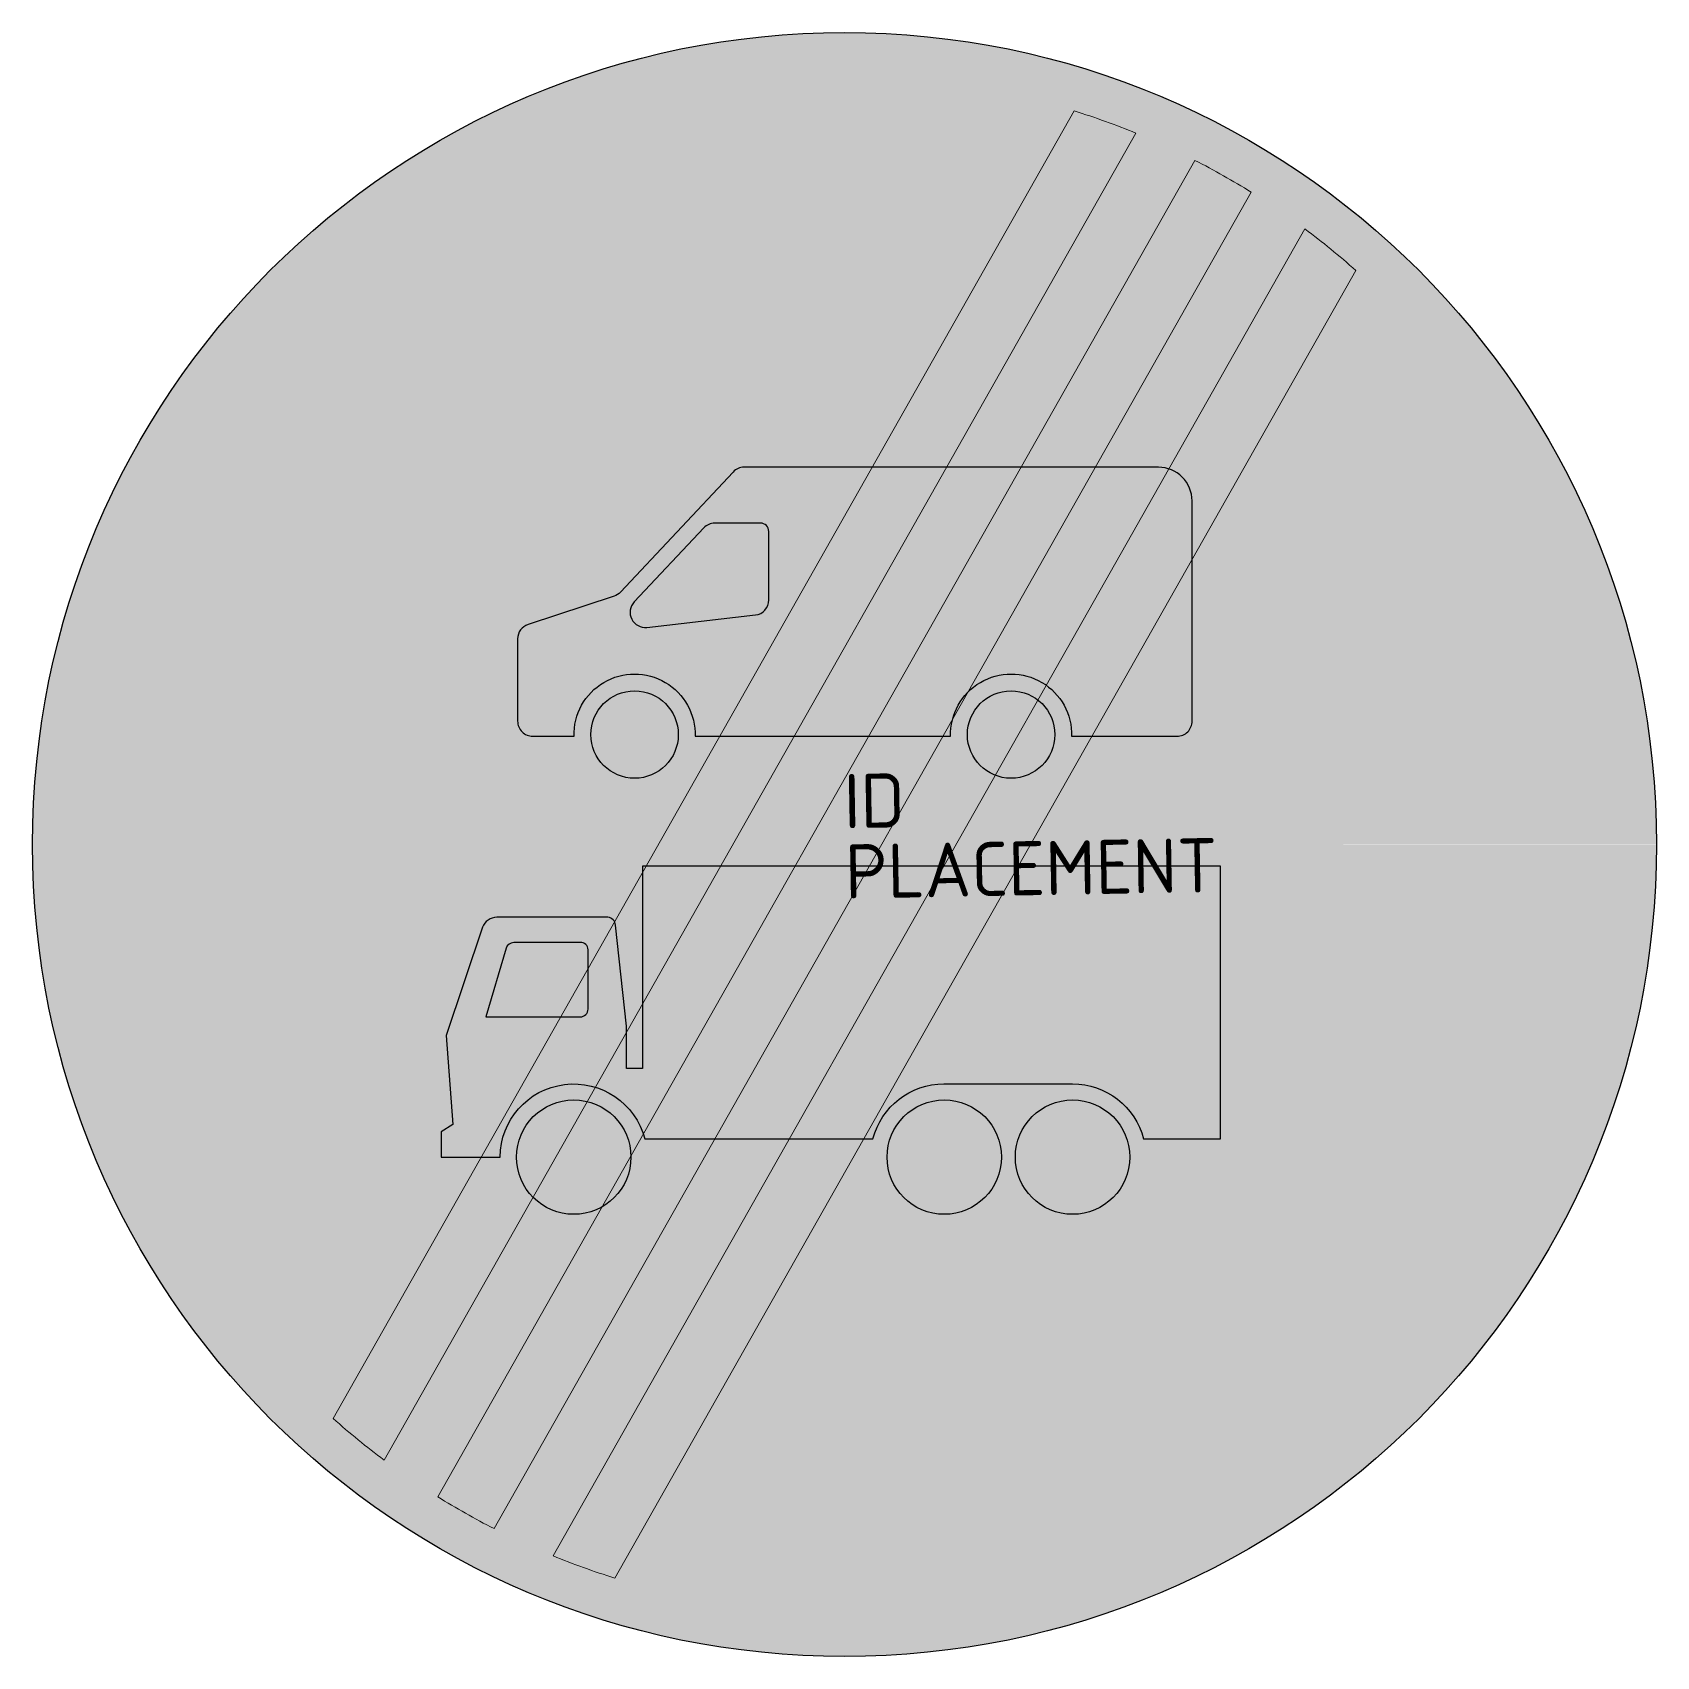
# Model space of a CAD drawing. Extents: x -3.75 to 3.75, y -3.75 to 3.75.
import ezdxf
from ezdxf.enums import TextEntityAlignment as Align

# ---------------------------------------------------------------- set-up
doc = ezdxf.new("R2010")
doc.units = 0
doc.styles.add('NLCS-ISO', font='NLCS-ISO.ttf', dxfattribs={"height": 0.25})

msp = doc.modelspace()

# ---------------------------------------------------------------- hatches: boundary and pattern name
at = {"true_color": 0xf1f0ea}
h = msp.add_hatch(color=7, dxfattribs=at)
h.dxf.hatch_style = 1
h.paths.add_polyline_path([(1.0609, 3.3878, -0.021361), (1.3461, 3.2849), (-0.5152, 0), (-0.1717, 0), (1.6186, 3.1595, -0.021055), (1.8786, 3.0122), (0.1717, 0), (0.5152, 0), (2.1262, 2.8429, -0.021361), (2.361, 2.6511), (0.8587, 0), (3.75, 0, 1), (-3.75, 0), (-0.8587, 0)])
at = {"true_color": 0x2a292a}
h = msp.add_hatch(color=250, dxfattribs=at)
h.dxf.hatch_style = 1
edge = h.paths.add_edge_path()
edge.add_line((-2.1262, -2.8429), (1.3461, 3.2849))
edge.add_arc((0, 0), 3.55, 67.71632, 72.61112)
edge.add_line((1.0609, 3.3878), (-2.361, -2.6511))
edge.add_arc((0, 0), 3.55, 228.31278, 233.20759)
h = msp.add_hatch(color=250, dxfattribs=at)
h.dxf.hatch_style = 1
edge = h.paths.add_edge_path()
edge.add_line((1.6186, 3.1595), (-1.8786, -3.0122))
edge.add_arc((0, 0), 3.55, 238.04957, 242.87433)
edge.add_line((-1.6186, -3.1595), (1.8786, 3.0122))
edge.add_arc((0, 0), 3.55, 58.04957, 62.87433)
h = msp.add_hatch(color=250, dxfattribs=at)
h.dxf.hatch_style = 1
edge = h.paths.add_edge_path()
edge.add_line((-1.0609, -3.3878), (2.361, 2.6511))
edge.add_arc((0, 0), 3.55, 48.31278, 53.20759)
edge.add_line((2.1262, 2.8429), (-1.3461, -3.2849))
edge.add_arc((0, 0), 3.55, 247.71632, 252.61112)
at = {"true_color": 0x8e9291}
h = msp.add_hatch(color=252, dxfattribs=at)
h.dxf.hatch_style = 1
h.paths.add_polyline_path([(1.6053, 1.5869, 0.414214), (1.4501, 1.7422), (-0.4638, 1.7422, 0.207262), (-0.5147, 1.7201), (-1.0348, 1.1656, -0.125435), (-1.0639, 1.147), (-1.4614, 1.016, 0.323765), (-1.5094, 0.9497), (-1.5094, 0.5699, 0.414214), (-1.4395, 0.5), (-1.2489, 0.5, -1.028175), (-0.6901, 0.5), (0.4901, 0.5, -1.028175), (1.0489, 0.5), (1.5355, 0.5, 0.414214), (1.6053, 0.5699)])
h.paths.add_polyline_path([(-0.3495, 1.1294, -0.381264), (-0.4114, 1.06), (-0.9122, 1.0027, -0.698142), (-0.9711, 1.12), (-0.6502, 1.4622, -0.207262), (-0.5992, 1.4842), (-0.3883, 1.4842, -0.414214), (-0.3495, 1.4454)], flags=16)
h = msp.add_hatch(color=252, dxfattribs=at)
h.dxf.hatch_style = 1
h.paths.add_polyline_path([(-0.7677, 0.5078, 1), (-1.1714, 0.5078, 1)])
h.paths.add_polyline_path([(0.5677, 0.5078, 1), (0.9714, 0.5078, 1)])
at = {"true_color": 0xf1f0ea}
h = msp.add_hatch(color=7, dxfattribs=at)
h.dxf.hatch_style = 1
h.paths.add_polyline_path([(-0.8587, 0), (-3.75, 0, 1), (3.75, 0), (0.8587, 0), (-1.0609, -3.3878, -0.021361), (-1.3461, -3.2849), (0.5152, 0), (0.1717, 0), (-1.6186, -3.1595, -0.021055), (-1.8786, -3.0122), (-0.1717, 0), (-0.5152, 0), (-2.1262, -2.8429, -0.021361), (-2.361, -2.6511)])
at = {"true_color": 0x8e9291}
h = msp.add_hatch(color=252, dxfattribs=at)
h.dxf.hatch_style = 1
h.paths.add_polyline_path([(-1.0064, -0.8391), (-1.0572, -0.3718, 0.35203), (-1.0927, -0.3362), (-1.6058, -0.3362, 0.332431), (-1.6735, -0.3868), (-1.7668, -0.6654), (-1.618, -0.6654), (-1.5635, -0.4815, -0.344169), (-1.5271, -0.4531), (-1.2197, -0.4531, -0.436003), (-1.1842, -0.4861), (-1.1842, -0.7604, -0.414299), (-1.2197, -0.796), (-1.3809, -0.796), (-1.3171, -1.1123, -0.397124), (-0.9225, -1.3598), (0.1316, -1.3598, -0.342199), (0.457, -1.1058), (1.0536, -1.1058, -0.342216), (1.3812, -1.3598), (1.7368, -1.3598), (1.7368, -0.1), (-0.9327, -0.1), (-0.9327, -1.0347), (-1.0064, -1.0347)])
h = msp.add_hatch(color=252, dxfattribs=at)
h.dxf.hatch_style = 1
h.paths.add_polyline_path([(-1.3809, -0.796), (-1.6566, -0.796), (-1.618, -0.6654), (-1.7668, -0.6654), (-1.8395, -0.8823), (-1.809, -1.2938), (-1.8623, -1.3268), (-1.8623, -1.4437), (-1.5906, -1.4437, -0.35657), (-1.3171, -1.1123)])
h = msp.add_hatch(color=252, dxfattribs=at)
h.dxf.hatch_style = 1
h.paths.add_polyline_path([(-0.9862, -1.4437, 1), (-1.5145, -1.4437, 1)])
h = msp.add_hatch(color=252, dxfattribs=at)
h.dxf.hatch_style = 1
h.paths.add_polyline_path([(0.7248, -1.4437, 1), (0.1965, -1.4437, 1)])
h = msp.add_hatch(color=252, dxfattribs=at)
h.dxf.hatch_style = 1
h.paths.add_polyline_path([(0.7891, -1.4437, 1), (1.3174, -1.4437, 1)])

# ---------------------------------------------------------------- linework, layer by layer
at = {"color": 250, "lineweight": 0, "true_color": 0x2a292a}
for points in [[(-2.1262, -2.8429), (1.3461, 3.2849, 0.021361), (1.0609, 3.3878), (-2.361, -2.6511, 0.021361)], [(1.6186, 3.1595), (-1.8786, -3.0122, 0.021055), (-1.6186, -3.1595), (1.8786, 3.0122, 0.021055)], [(-1.0609, -3.3878), (2.361, 2.6511, 0.021361), (2.1262, 2.8429), (-1.3461, -3.2849, 0.021361)]]:
    msp.add_lwpolyline(points, format="xyb", close=True, dxfattribs=at)
at = {"color": 252, "true_color": 0x8e9291}
for points in [[(-1.2489, 0.5, -1.028175), (-0.6901, 0.5), (0.4901, 0.5, -1.028175), (1.0489, 0.5), (1.5355, 0.5, 0.414214), (1.6053, 0.5699), (1.6053, 1.5869, 0.414214), (1.4501, 1.7422), (-0.4638, 1.7422, 0.207262), (-0.5147, 1.7201), (-1.0348, 1.1656, -0.125435), (-1.0639, 1.147), (-1.4614, 1.016, 0.323765), (-1.5094, 0.9497), (-1.5094, 0.5699, 0.414214), (-1.4395, 0.5)], [(-0.3883, 1.4842), (-0.5992, 1.4842, 0.207262), (-0.6502, 1.4622), (-0.9711, 1.12, 0.698142), (-0.9122, 1.0027), (-0.4114, 1.06, 0.381264), (-0.3495, 1.1294), (-0.3495, 1.4454, 0.414214)], [(-0.9225, -1.3598), (0.1316, -1.3598, -0.34403), (0.4592, -1.1058), (1.0536, -1.1058, -0.342216), (1.3812, -1.3598), (1.7368, -1.3598), (1.7368, -0.1), (-0.9327, -0.1), (-0.9327, -1.0347), (-1.0064, -1.0347), (-1.0064, -0.8391), (-1.0572, -0.3718, 0.35203), (-1.0927, -0.3362), (-1.6058, -0.3362, 0.312426), (-1.6718, -0.3819), (-1.8395, -0.8823), (-1.809, -1.2938), (-1.8623, -1.3268), (-1.8623, -1.4437), (-1.5906, -1.4437, -0.878025), (-0.9225, -1.3598)], [(-1.6566, -0.796), (-1.2197, -0.796, 0.414299), (-1.1842, -0.7604), (-1.1842, -0.4861, 0.436003), (-1.2197, -0.4531), (-1.5271, -0.4531, 0.320374), (-1.5626, -0.4785)]]:
    msp.add_lwpolyline(points, format="xyb", close=True, dxfattribs=at)
for centre, radius in [((0, 0), 3.75), ((-0.9695, 0.5078), 0.2019), ((0.7695, 0.5078), 0.2019), ((-1.2504, -1.4437), 0.2642), ((0.4607, -1.4437), 0.2642), ((1.0533, -1.4437), 0.2642)]:
    msp.add_circle(centre, radius, dxfattribs=at)

# ---------------------------------------------------------------- texts
at = {"style": 'NLCS-ISO'}
msp.add_attdef('ID', text='', height=0.25, rotation=1, dxfattribs=at).set_placement((0, 0), align=Align.BOTTOM_LEFT)
msp.add_attdef('PLACEMENT', text='', height=0.25, rotation=1, dxfattribs=at).set_placement((0, 0), align=Align.TOP_LEFT)

doc.saveas('drawing.dxf')
